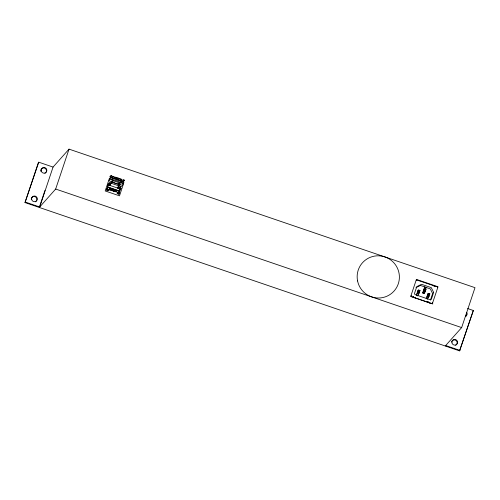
<?xml version="1.0" encoding="UTF-8"?>
<svg xmlns="http://www.w3.org/2000/svg" width="500" height="500" viewBox="0 0 500 500"><rect width="100%" height="100%" fill="white"/><g stroke="black" fill="none" stroke-linecap="round" stroke-linejoin="round"><path stroke-width="0.75" d="M437.456 287.444L437.419 287.113M411.581 295.706L411.788 295.963M109.394 189.869L109.462 188.787L109.894 188.931L109.825 190.012M109.456 189.688L109.519 188.606L109.95 188.75L109.887 189.838M110.344 189.994L110.412 188.906L110.844 189.056L110.775 190.138M111.175 190.475L111.3 189.213L111.731 189.363L111.669 190.444M111.237 190.294L111.3 189.213M112.125 190.6L112.194 189.519L112.625 189.662L112.556 190.75M112.5 190.925L112.625 189.662M113.019 190.906L113.081 189.819L113.513 189.969L113.45 191.05M113.387 191.231L113.513 189.969M113.844 191.388L113.975 190.125L114.406 190.275L114.338 191.356M114.8 191.513L114.862 190.431L115.294 190.575L115.231 191.663M115.688 191.819L115.756 190.731L116.188 190.881L116.119 191.962M420.581 285.481L430.363 288.931L432.6 293.55L430.438 300.1M413.462 297.556L413.556 296.581L413.25 296.744M432.256 302.856L432.362 302.694M416.819 280.262L416.719 280.369M429.338 302.856L429.506 302.456L427.656 301.825M112.7 182.025L109.1 180.794L109.7 179L112.4 179.919L111.369 182.2L112.269 182.512L113.144 180.681L119.338 182.794L118.45 184.619L119.356 184.925M119.787 184.438L118.513 185.875L118.062 187.219L119.338 185.787L120.388 182.644L123.088 183.569L122.487 185.362L118.881 184.137M467.612 308.544L473.331 310.494L459.569 350.875L25 202.569L38.356 162.644L38.763 162.188L53.056 167.069L69.025 149.125L475 287.675L461.644 327.594L445.269 345.994M25 202.569L38.763 162.188M39.787 205.969L44.981 190.444M53.056 167.069L39.7 206.988L25.406 202.106M39.294 207.444L55.669 189.044L69.025 149.125M107.75 185.581L108.025 184.769L119.619 188.725L118.894 190.881L107.3 186.925L118.944 190.825L121.137 186.4L119.338 185.787M111.8 181.713L111.35 183.062L109.544 182.444L108.944 184.237L108.494 184.088L107.444 188.725L106.994 188.569L106.544 189.919L108.344 190.531L108.794 189.188L117.688 192.219L117.238 193.562L119.038 194.181L119.488 192.838L118.606 193.162M107.463 190.863L107.613 190.413L106.263 189.95L106.562 189.056L107.956 189.469L107.762 189.963M109.825 185.381L110.606 183.056L118.594 185.781L117.812 188.106M109.744 185.475L110.45 184.069L108.65 183.45M109.038 190.037L109.519 188.606M110.412 188.906L110.844 189.056M111.731 189.363L111.106 189.544M112.194 189.519L112.562 189.844M113.081 189.819L113.456 190.15M113.494 191.562L113.975 190.125M114.406 190.275L113.912 190.306M114.862 190.431L115.294 190.575M115.756 190.731L116.188 190.881M117.731 188.2L118.444 186.794L120.244 187.406L119.537 188.812M118.094 193.363L118.494 192.169L118.944 192.325L119.706 191.469M118.944 192.325L119.85 189.631L119.4 189.475M119.038 192.681L120.988 188.35L120.538 188.194M118.756 194.213L119.488 192.838M118.95 193.719L119.1 193.275L117.744 192.812L117.594 193.263L118.95 193.719L117.106 193.15M416.306 295.494L418.006 290.344M419.288 291.269L420.006 290.462L419.394 290.738L418.781 292.562L419.069 293.275L417.656 292.794L418.6 289.981L420.006 290.462L419.069 293.275L418.35 294.081L416.944 293.6L418.363 292.419L418.969 290.594L418.6 289.981L417.881 290.788M417.719 295.975L419.412 290.825M422.631 292.938L424.081 293.375L422.631 292.938L424.619 287.069L426.031 287.55L424.837 291.188L425.125 291.9L424.244 292.881L422.837 292.4L424.412 291.044L425.025 289.219L424.65 288.606L423.775 289.594M424.038 293.419L424.525 291.962M426.169 298.856L427.906 293.663M429.156 294.637L429.869 293.831L429.256 294.106L428.65 295.931L428.931 296.637L427.525 296.156L428.462 293.35L429.869 293.831L428.931 296.637L428.212 297.444L426.806 296.962L428.225 295.788L428.837 293.956L428.462 293.35L427.744 294.156M427.581 299.337L428.306 297.106M459.569 350.875L473.331 310.494M118.45 184.619L119.338 182.794M429.237 303.075L429.594 302.238M107.806 185.519L108.944 184.237M112.719 181.163L113.144 180.681M110.156 184.4L111.35 183.062M106.606 189.006L106.994 188.569M107.013 189.206L107.444 188.725M108.794 189.188L108.219 190.119L106.412 189.5L107.806 189.919M119.944 187.744L121.137 186.4M119.712 189.781L120.988 188.35M117.256 192.706L117.688 192.219M118.362 192.319L119.637 190.888M424.619 287.069L426.031 287.55M425.188 290.075L426.062 289.088L424.65 288.606L423.713 291.419L425.125 291.9L426.062 289.088L425.025 289.219M429.275 294.194L428.837 293.956M415.956 287.625L420.394 285.481M416.275 280.156A0.744 0.737 41.7 0 1 416.75 279.975L436.506 286.669M431.925 303.562L431.925 303.562A0.744 0.737 41.7 0 0 432.488 303.288M433.013 285.625L434.862 286.256M112.15 182.087L119.394 184.562M112.069 182.181L117.863 184.156M424.412 291.044L424.837 291.188M108.325 184.431L110.125 185.05M118.112 187.775L119.913 188.388M418.969 290.594L419.394 290.738M119.344 189.537L119.794 189.688M418.363 292.419L418.781 292.562M428.225 295.788L428.65 295.931M414.288 297.375L415.556 297.756M426.987 301.706L429.487 302.512M414.25 297.506L415.487 297.925M426.95 301.837L429.419 302.681M411.388 296.581L432.831 303.9M55.669 189.044L461.644 327.594M445.675 345.538L459.975 350.419M437.456 287.044L437.456 287.044A0.744 0.737 41.7 0 1 437.625 287.238M411.225 296.494L411.225 296.494A0.744 0.737 41.7 0 1 410.956 296.062M40.806 171.331A2.856 2.831 41.7 0 1 42.787 168.05A2.856 2.831 41.7 0 1 46.244 169.756A2.856 2.831 41.7 0 1 44.875 173.337M31.212 199.112A2.856 2.831 41.7 0 1 35.625 196.95A2.856 2.831 41.7 0 1 35.325 201.863M451.625 341.819A2.856 2.831 41.7 0 1 456.188 340.606A2.856 2.831 41.7 0 1 455.6 345.294M466.419 312.962A2.856 2.831 41.7 0 1 465.756 316.356M466.825 312.5A2.856 2.831 41.7 0 1 465.55 316.306M120.662 179.194A1.094 1.081 41.7 0 0 120.419 178.844L119.225 178.612A1.094 1.081 41.7 0 0 118.875 178.856L118.519 179.9A1 0.994 41.7 0 0 118.656 180.306L120.05 180.775A1.075 1.062 41.7 0 0 120.4 180.531L120.694 180.056A1.256 1.244 41.7 0 0 120.75 179.494A1.056 1.05 41.7 0 0 120.675 179.219M112.15 177.438L112.144 177.725A1 0.994 41.7 0 0 112.281 178.131L113.675 178.6A1.075 1.062 41.7 0 0 114.031 178.356L114.325 177.881A1.256 1.244 41.7 0 0 114.375 177.325A1.056 1.05 41.7 0 0 114.3 177.044A1.094 1.081 41.7 0 0 114.044 176.669L112.85 176.438A1.094 1.081 41.7 0 0 112.5 176.681L112.15 177.438M116.862 179.369L117.713 179.944L117.112 178.2L117.506 177.844L118.55 178.131L118.331 178.787L117.994 178.056L117.375 178.225L118.15 179.444L117.95 180.037L116.575 179.844L116.862 179.369M110.037 176.769L110.037 176.912A1.081 1.069 41.7 0 0 110.081 177.2A1.05 1.044 41.7 0 0 110.2 177.45A1.013 1.006 41.7 0 0 110.5 177.756L111.519 177.75A0.931 0.925 41.7 0 1 110.894 177.756C109.106 176.981 111.912 174.625 111.925 176.637C113.156 175.744 109.95 175.006 110.037 176.769M114.075 177.312L113.769 178.244L112.844 178.444A0.644 0.637 41.7 0 1 112.581 178.194L112.519 177.206L113.125 176.537A0.637 0.631 41.7 0 1 113.456 176.506L114.075 177.312M120.444 179.488L120.144 180.419L119.213 180.619A0.644 0.637 41.7 0 1 118.956 180.369L118.894 179.381L119.494 178.713A0.637 0.631 41.7 0 1 119.825 178.681L120.444 179.488M123.713 181.2L123.987 180.781L123.231 180.806C123.294 178.9 124.694 181.394 124.519 180.194C122.944 178.144 121.3 183.019 123.925 182.325C124.525 182.069 121.75 181.219 123.713 181.2M433.644 292.381L431.481 298.931A1.194 1.181 41.7 0 1 429.981 299.669L415.325 294.669A1.194 1.181 41.7 0 1 414.575 293.156L416.788 286.631L421.525 284.3L431.275 287.625L433.644 292.381M413.512 297.475L413.725 297.069L413.55 297.469M115.175 177.45C114.588 181.2 113.963 177.587 115.331 177.056L116.044 179.2C117.65 173.05 116.25 184.25 115.175 177.45M109.394 178.394L105.194 190.956L119.488 195.831L123.688 183.275L109.394 178.394M120.675 181.106L122.131 181.713L122.356 181.1L121.137 181.25L122.019 179.338L121.344 179.112L120.675 181.106M416.413 279.4L410.712 296.444L432.319 303.819L438.025 286.775L416.413 279.4M357.581 280.963A21.194 21.019 41.7 0 0 392.287 292.806A21.194 21.019 41.7 0 0 384.956 256.944A21.194 21.019 41.7 0 0 357.581 280.963M41.219 170.869A2.856 2.831 41.7 0 0 45.894 172.469A2.856 2.831 41.7 0 0 44.906 167.631A2.856 2.831 41.7 0 0 41.219 170.869M31.669 199.4A2.856 2.831 41.7 0 0 36.35 200.994A2.856 2.831 41.7 0 0 35.362 196.163A2.856 2.831 41.7 0 0 31.669 199.4M451.944 342.831A2.856 2.831 41.7 0 0 456.619 344.425A2.856 2.831 41.7 0 0 455.631 339.588A2.856 2.831 41.7 0 0 451.944 342.831"/></g></svg>
